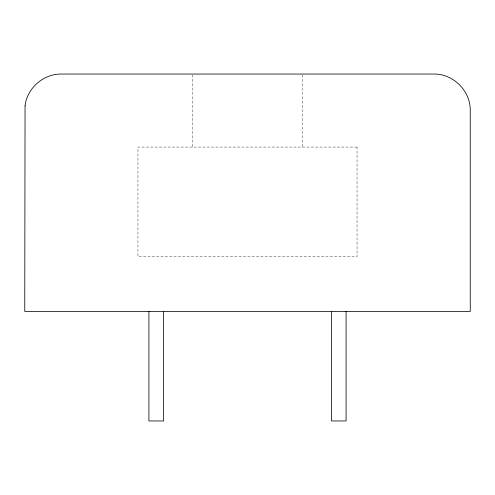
<?xml version="1.0" encoding="UTF-8"?>
<svg xmlns="http://www.w3.org/2000/svg" width="495" height="495" viewBox="0 0 495 495"><rect width="100%" height="100%" fill="white"/><g stroke="black" fill="none" stroke-linecap="round" stroke-linejoin="round"><path stroke-width="0.37" stroke-dasharray="2.48 1.86" d="M302.272 74.813L302.272 147.077M192.728 74.813L192.728 147.077M357.05 147.077L137.95 147.077L137.95 256.627L357.05 256.627L357.05 147.077"/><path stroke-width="0.74" d="M346.092 311.404L346.092 420.954L331.489 420.954L331.489 311.404M163.511 311.404L163.511 420.954L148.908 420.954L148.908 311.404M25.059 105.8L24.75 311.404L470.25 311.404L470.25 110.564C470.658 91.043 453.253 73.637 433.731 74.046L61.269 74.046C43.473 73.761 27.101 88.122 25.059 105.8"/></g></svg>
